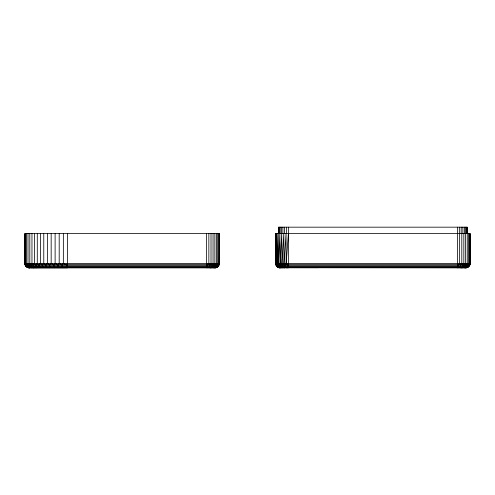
<?xml version="1.0" encoding="UTF-8"?>
<svg xmlns="http://www.w3.org/2000/svg" width="495" height="495" viewBox="0 0 495 495"><rect width="100%" height="100%" fill="white"/><g stroke="black" fill="none" stroke-linecap="round" stroke-linejoin="round"><path stroke-width="0.74" d="M25.573 233.59L25.573 263.55L26.885 266.576L29.242 267.826C26.978 267.944 24.521 265.933 24.948 263.55L24.997 246.12M470.052 233.59L470.101 264.658L275.69 264.658L275.542 233.59L470.25 233.59L470.25 263.55L469.675 265.685L276.117 265.685L275.746 264.658L275.789 254.987M275.746 264.658L275.604 254.987L276.099 254.987C276.705 258.885 274.36 266.619 280.034 267.826L277.683 267.251L276.173 265.685M24.899 264.658L24.75 233.59L219.458 233.59L219.31 264.658L24.899 264.658L24.991 261.273M469.675 265.685L468.109 267.251L465.968 267.826L278.877 267.684L276.996 266.576L275.907 264.658L276.315 263.55L276.983 233.59L277.262 263.55L278.53 266.576L280.671 267.826L278.165 267.251M208.847 233.59L208.847 263.55L207.789 264.658L207.51 267.684L206.619 267.826L206.619 233.59M459.638 233.59L459.638 263.55L458.58 264.658L458.302 267.684L457.411 267.826L457.411 227.174M275.69 264.658L276.099 233.59L276.315 263.55M288.381 233.59L286.153 263.55L284.91 264.658L285.454 267.251L286.475 267.826L288.381 267.826L288.381 227.174M211.012 233.59L211.012 263.55L210.09 264.658L209.267 267.684L207.51 267.684M461.804 233.59L461.804 263.55L460.888 264.658L460.059 267.684L458.302 267.684M219.458 263.55L24.75 263.55L24.812 245.359L25.121 264.658L26.198 266.576L29.032 267.826L215.177 267.826L218.004 266.576L219.26 263.55L219.26 233.59M465.968 267.826L468.802 266.576L470.052 263.55M213.042 233.59L213.042 263.55L211.39 267.251L210.332 267.826L209.267 267.684M463.834 233.59L463.834 263.55L462.182 267.251L461.123 267.826L460.059 267.684M216.123 267.684L214.966 267.826L217.423 266.576L218.685 263.55L218.685 233.59M466.915 267.684L465.758 267.826L468.214 266.576L469.477 263.55L469.477 233.59M214.873 233.59L214.873 263.55L213.599 266.576L211.959 267.826L214.527 267.251L216.451 263.55L216.451 233.59M465.597 227.174L465.665 263.55L464.39 266.576L462.751 267.826L465.319 267.251L467.249 263.55L467.255 227.174L278.537 227.174L278.537 233.59M215.634 267.684L214.329 267.826L216.47 266.576L217.738 263.55L217.738 233.59M466.426 267.684L465.121 267.826L467.261 266.576L468.53 263.55L468.53 233.59M25.573 263.55L25.121 264.658L25.548 265.685L28.135 267.684M215.177 267.826C217.373 267.838 219.675 265.852 219.26 263.55M276.544 264.658L277.262 263.55L278.24 233.59L278.549 263.55L279.817 266.576L281.686 267.826L279.366 267.684M25.796 264.658L26.594 263.55L26.594 233.59M277.59 264.658L278.549 263.55L279.836 233.59L280.127 263.55L281.401 266.576L283.041 267.826L281.234 267.684M67.543 233.59L67.543 267.826L30.913 267.826L28.815 267.251L26.916 264.658L28.005 263.55L28.005 233.59M66.522 267.684L66.448 264.658L67.543 263.55M279.001 264.658L280.127 263.55L281.711 233.59L281.958 263.55L283.61 267.251L284.668 267.826L285.733 267.684M287.49 267.684L287.211 264.658L288.381 263.55M280.733 264.658L281.958 263.55L283.808 233.59L283.988 263.55L284.91 264.658M282.725 264.658L283.988 263.55L286.054 233.59L286.153 263.55L287.211 264.658M62.457 267.684L62.067 264.658L63.348 263.55L63.348 233.59M31.235 267.684L29.477 266.576L28.463 264.658L29.805 263.55L29.805 233.59M58.441 267.684L57.748 264.658L59.196 263.55L59.196 233.59M33.06 267.684L31.389 266.576L30.43 264.658L31.965 263.55L31.965 233.59M43.77 233.59L43.77 263.55L45.59 264.658L47.372 263.55L49.463 264.658L51.164 263.55L53.534 264.658L55.118 263.55L55.118 233.59M35.25 267.684L33.685 266.576L32.781 264.658L34.464 263.55L34.464 233.59M37.781 267.684L36.339 266.576L35.51 264.658L37.286 263.55L37.286 233.59M37.286 263.55L38.573 264.658L40.398 263.55L40.398 233.59M40.398 263.55L41.945 264.658L43.77 263.55M213.766 267.684L213.314 267.826L214.836 267.684M464.558 267.684L464.106 267.826L465.628 267.684M29.799 267.684L29.372 267.684L37.589 267.684M210.332 267.826L212.448 267.684M461.123 267.826L463.24 267.684M275.542 263.55L470.25 263.55M25.325 265.685L218.883 265.685M26.006 266.576L218.202 266.576M468.994 266.576L276.798 266.576L277.738 267.251M26.891 267.251L217.317 267.251M277.683 267.251L468.109 267.251M27.924 267.684L216.284 267.684M278.716 267.684L467.076 267.684M282.552 267.684L284.668 267.826M280.164 267.684L318.335 267.684M27.615 267.251L29.879 267.826L28.759 267.684M278.877 267.684L280.034 267.826L279.186 267.684M28.085 267.684L29.242 267.826L28.574 267.684M33.276 267.684L33.877 267.826M63.348 263.55L66.448 264.658M59.196 263.55L62.067 264.658M55.118 263.55L57.748 264.658M40.627 267.684L39.328 266.576L38.573 264.658M43.764 267.684L42.613 266.576L41.945 264.658M47.149 267.684L46.159 266.576L45.59 264.658M461.804 263.55L463.072 264.658M211.012 263.55L212.275 264.658M459.638 263.55L460.888 264.658M208.847 263.55L210.09 264.658M463.834 263.55L465.059 264.658M213.042 263.55L214.267 264.658M457.411 263.55L458.58 264.658M206.619 263.55L207.789 264.658M50.75 267.684L49.933 266.576L49.463 264.658M465.665 263.55L466.791 264.658M214.873 263.55L215.999 264.658M34.464 263.55L35.51 264.658M467.249 263.55L468.202 264.658M216.451 263.55L217.41 264.658M54.524 267.684L53.534 264.658M31.965 263.55L32.781 264.658M468.53 263.55L469.248 264.658M217.738 263.55L218.456 264.658M29.805 263.55L30.43 264.658M28.005 263.55L28.463 264.658M469.477 263.55L469.891 264.658M218.685 263.55L219.093 264.658M26.594 263.55L26.916 264.658M275.604 254.987L275.907 264.658M467.063 227.174L467.063 233.59M466.507 227.174L466.507 233.59M464.372 227.174L464.372 233.59M462.881 227.174L462.881 233.59M461.179 227.174L461.179 233.59M459.335 227.174L459.335 233.59M286.457 227.174L286.457 233.59M284.606 227.174L284.606 233.59M282.905 227.174L282.905 233.59M281.408 227.174L281.408 233.59M280.189 227.174L280.189 233.59M279.279 227.174L279.279 233.59M278.753 227.174L278.753 233.59M275.746 233.59L275.746 263.55M51.164 233.59L51.164 263.55M47.372 233.59L47.372 263.55M24.954 233.59L24.954 263.55"/></g></svg>
